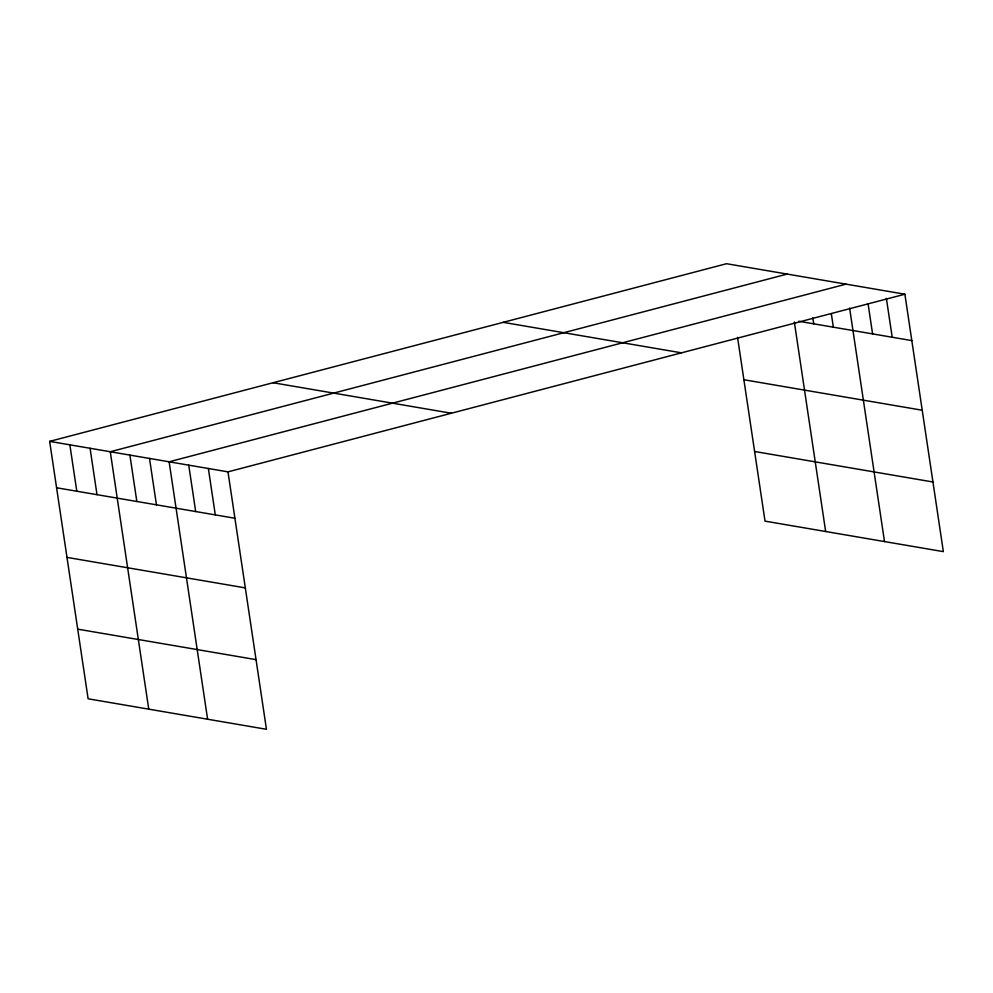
<?xml version="1.0" encoding="UTF-8"?>
<svg xmlns="http://www.w3.org/2000/svg" width="993" height="993" viewBox="0 0 993 993"><rect width="100%" height="100%" fill="white"/><g stroke="black" fill="none" stroke-linecap="round" stroke-linejoin="round"><path stroke-width="1.49" d="M49.65 441.376L227.98 471.861L266.447 729.284L88.116 698.787L49.65 441.376L726.553 263.716L904.884 294.213L943.35 551.624L765.02 521.139L737.551 337.359M787.176 274.08L110.285 451.741L148.751 709.163M846.036 284.147L169.133 461.795L207.599 719.217M227.98 471.861L904.884 294.213M798.645 321.248L911.81 340.599M503.178 322.34L681.496 352.838M743.894 379.748L922.224 410.233M754.618 451.492L932.936 481.99M273.025 382.739L451.356 413.237M56.589 487.762L234.907 518.247M66.99 557.396L245.321 587.893M77.715 629.152L256.045 659.637M886.377 298.334L892.198 337.248M868.105 303.957L872.574 333.884M849.611 308.091L884.502 541.57M831.34 313.714L833.35 327.181M812.833 317.834L813.726 323.83M794.338 321.98L825.655 531.503M208.369 468.51L215.295 514.895M188.744 465.158L195.683 511.544M149.509 458.443L156.447 504.829M129.897 455.092L136.835 501.477M90.065 448.277L97.004 494.663M69.858 444.827L76.796 491.212"/></g></svg>
